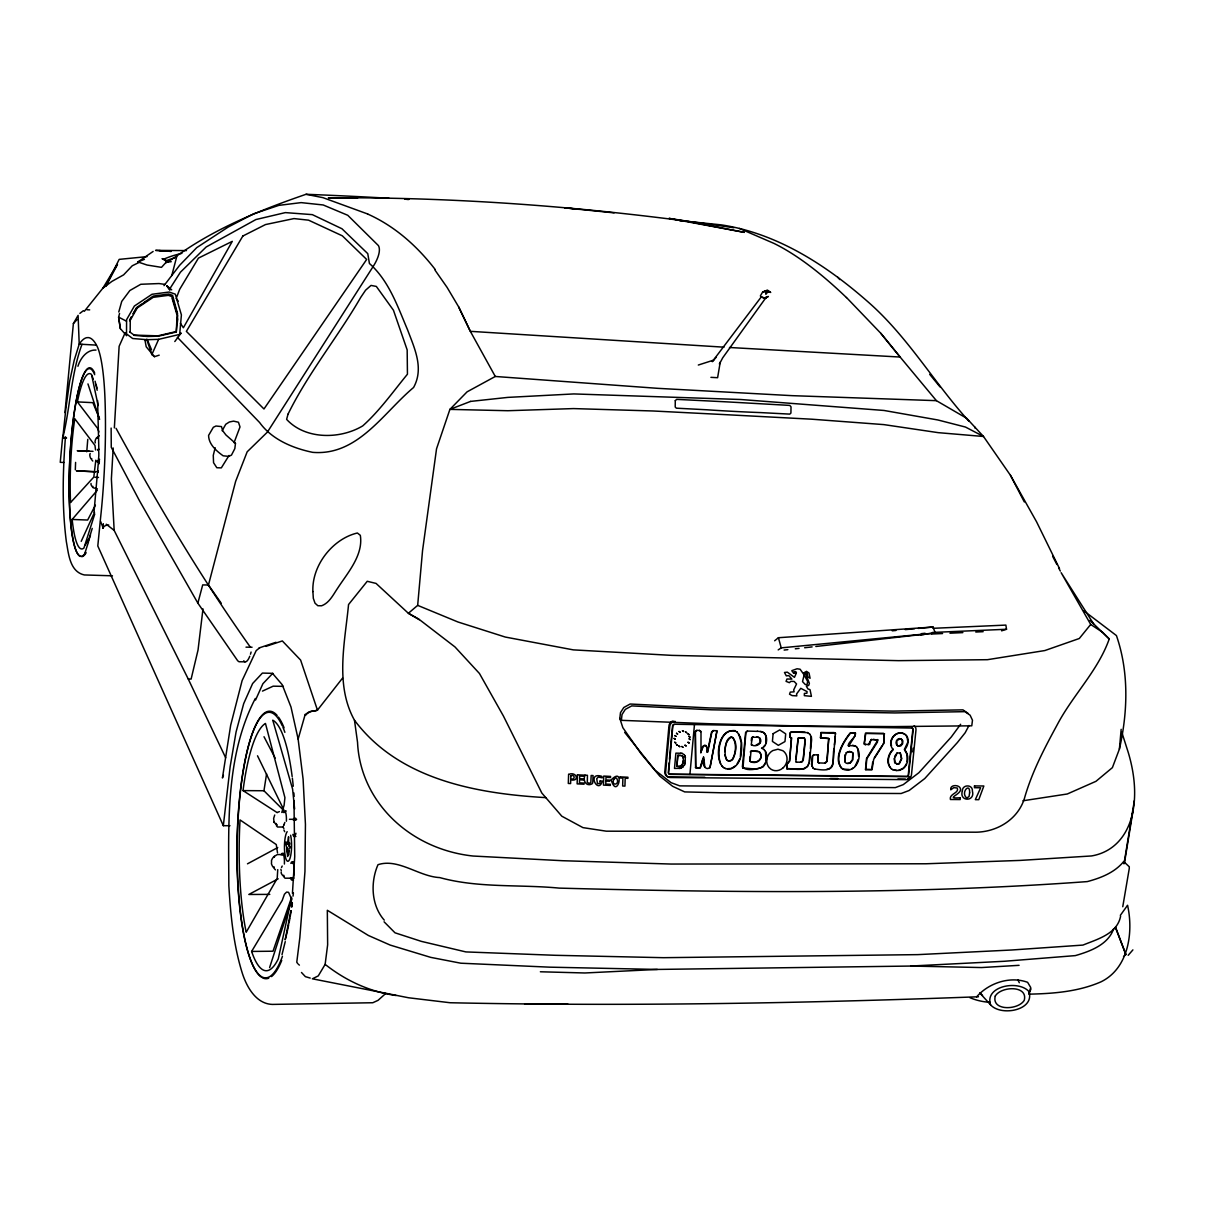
<?xml version="1.0" encoding="UTF-8"?>
<svg xmlns="http://www.w3.org/2000/svg" width="1205" height="1205" viewBox="0 0 1205 1205"><rect width="100%" height="100%" fill="white"/><g stroke="black" fill="none" stroke-linecap="round" stroke-linejoin="round"><path stroke-width="1.5" d="M858.638 756.424L857.644 748.501M699.683 730.516L696.565 730.305L695.195 731.616L695.692 767.736L695.466 731.917L696.851 730.486M894.215 758.412L894.697 762.644L897.258 764.075L898.99 763.624L901.43 758.502L900.255 753.005L901.747 758.683L899.322 763.804L897.589 764.256L895.029 762.825L894.547 758.593L897.138 752.959L900.255 753.005M98.825 448.652L97.605 400.587M287.98 854.571L287.573 856.484L287.151 848.109L287.754 854.104M98.403 461.801L94.02 512.215M545.729 797.62C476.321 793.628 398.78 779.514 354.481 720.244C334.885 684.982 344.901 642.657 348.546 604.549L367.239 581.292L376.05 583.416L408.375 613.285L419.25 619.701M113.195 447.974L111.372 478.988L114.174 530.411L188.176 678.882L225.651 757.749M114.355 427.911L119.129 346.302L125.2 332.67M685.268 760.957L685.223 756.71M681.232 755.52L677.828 755.354L676.833 766.275C682.226 768.097 684.124 762.373 683.205 758.096M95.798 460.174L93.809 477.075L70.538 502.545A84.727 14.098 -87.4 0 1 74.77 418.753L94.954 445.398L95.556 449.977M277.752 869.618L277.195 878.475L246.181 932.248A128.197 29.372 -89.2 0 1 240.036 819.927L276.276 844.554L277.512 852.869M129.583 320.741L131.39 316.855M86.745 451.8L87.769 439.358M65.431 437.008C62.796 471.833 61.847 507.034 66.365 541.753C68.58 553.773 69.724 571.727 84.35 574.951L112.442 575.809M292.438 893.402L294.728 856.484L293.96 800.542M111.131 428.076L111.267 447.281L139.419 500.617L197.861 603.118L237.686 660.762L239.027 661.756L245.082 661.816M130.185 332.143L130.261 320.214L137.234 307.998L153.201 297.334L168.369 295.346L172.164 296.641L177.707 315.529L176.276 332.008L177.09 315.228L172.029 298.057M179.681 334.403L181.398 314.912L175.297 294.156L169.137 292.032L151.996 294.276L134.373 306.04L126.585 319.671L126.525 333.89L132.671 338.515L147.146 339.705L158.623 339.343L179.681 334.403L181.142 333.047L174.8 341.542M1089.968 620.319L1109.233 638.951C1098.071 670.718 1072.706 695.24 1057.177 724.853C1044.599 747.959 1032.429 771.155 1024.988 796.46C1019.008 819.234 996.535 832.776 973.806 832.188L606.281 831.179L582.949 827.624L561.801 816.192L541.813 793.011L503.419 716.026L479.454 673.49L454.993 646.949L418.632 618.993L408.375 613.285L417.668 605.362L422.548 550.595L436.541 448.802L449.902 409.384L467.088 391.836L495.285 376.472L657.659 388.326L792.182 395.662L936.405 400.663L966.666 418.271L983.506 436.481L1010.468 475.327L1036.586 521.84L1059.511 568.594M669.438 759.27L672.571 725.741A2.064 1.883 -59.5 0 1 674.062 724.341L674.333 724.521A2.064 1.883 -59.5 0 0 672.842 725.922L668.579 772.932A2.064 1.868 -58.2 0 0 669.814 774.363L907.154 776.592A2.003 1.777 -62.5 0 0 908.585 775.222L913.164 729.552A2.003 1.777 -63.6 0 0 912.019 728.136L911.688 727.971A2.003 1.777 -63.6 0 1 912.833 729.371L908.254 775.041A2.003 1.777 -62.5 0 1 906.823 776.412L669.528 774.167A2.064 1.868 -58.2 0 1 668.308 772.736L669.106 762.901M677.828 755.354L676.924 766.335L679.484 766.365M689.908 774.453L694.472 724.551M724.777 751.649C725.455 746.663 725.591 738.906 731.149 736.903C738.379 740.849 736.029 753.005 732.821 759.21A4.489 4.052 -59.9 0 1 729.206 760.973L727.654 760.566M66.365 437.566L62.615 437.385L60.25 462.328L64.001 462.494M64.95 412.637L73.385 323.573L78.099 315.364L79.214 344.148L74.183 360.355L69.649 381.337L65.898 408.329L62.811 437.807L66.561 437.987M749.781 756.936L750.037 761.394L751.001 751.197L757.99 751.152M751.287 740.924L751.558 738.032L752.944 736.707M177.361 322.413L177.692 318.918M795.842 759.225L798.087 737.987L804.518 738.138L805.302 740.442L803.238 760.28L801.822 762.163L796.46 762.178M809.218 761.319L810.091 752.297M810.438 748.682L811.04 736.601M834.131 748.456C832.022 754.586 836.195 768.278 826.63 769.393M834.478 744.916L835.336 736.089M872.706 762.087L871.712 769.528L865.506 769.513L866.5 758.578L877.707 740.292L873.279 739.268M883.943 741.828L884.259 733.679L883.958 743.244L873.655 759.451L872.028 769.709L865.506 769.513M912.727 751.89L913.104 748.169M165.733 263.202L166.004 260.476M685.178 760.897L684.485 765.265M90.164 453.502C88.748 455.309 91.52 460.973 91.791 458.683M969.016 725.47L965.175 732.761L957.312 742.626L924.762 778.551L909.112 790.51L901.129 793.508L721.915 792.8L684.696 791.911L672.676 786.338L659.783 776.11L641.196 753.878L622.849 727.7L619.822 718.451L620.485 712.652L623.768 707.516L630.155 704.021L709.715 707.953L892.95 711.116L962.946 709.865L968.127 713.42M621.358 720.334L622.021 714.52L625.305 709.384L631.706 705.889L711.372 709.805L894.848 712.938L964.934 711.658L970.115 715.213L972.48 720.244L971.772 725.817L893.824 726.6L802.997 726.043L710.378 723.768L621.358 720.334L619.822 718.451M229.974 825.711L223.332 825.696L230.14 766.711L236.075 731.947L243.696 703.63L252.628 683.521L262.404 673.083L272.481 673.339L282.226 684.726L290.992 707.019L298.132 739.102L303.088 779.108L305.437 824.31L304.955 871.516L299.864 937.475L296.776 962.177A12.11 10.393 -29 0 0 298.117 963.985M202.982 608.887L198.042 649.992L191.113 679.093L188.176 678.882M683.039 760.957L682.467 764.437L680.238 766.229M978.445 996.761C802.44 1003.328 626.208 1006.446 450.098 1002.741L408.585 997.77L312.351 978.806L318.271 975.899L325.139 964.377L327.64 944.81L327.323 910.272L368.399 935.487L390.209 945.082L430.742 957.373L460.807 963.202L549.616 967.163L657.343 969.438L910.694 966.049L981.563 967.555L1019.084 965.326M1022.97 800.768L1067.284 793.99L1095.963 781.322L1112.396 767.63L1119.4 749.103L1121.162 729.341M283.13 809.865L263.955 790.751L266.576 773.851M97.379 438.033C97.379 435.592 94.095 440.955 95.27 442.898M765.913 760.611L765.521 751.453M740.382 756.68L741.286 742.536L738.68 733.92M1134.342 800.677L1123.979 863.849L1123.678 861.545C1114.64 872.616 1100.752 878.008 1087.302 881.593C911.628 894.502 735.186 892.8 559.225 888.115C519.46 884.289 478.626 888.296 439.735 877.586C418.858 876.577 398.358 858.02 377.993 864.693C370.357 882.15 371.095 905.226 384.259 920.153M1124.536 862.479L1132.911 811.447M1119.4 749.103C1127.85 711.914 1129.04 671.878 1116.417 635.562L1084.018 610.95M907.049 761.711L907.004 754.285L904.352 749.525L907.757 742.325M684.696 764.332L684.937 762.991M975.056 428.152L975.207 427.338M765.823 743.199L765.717 735.683A7.32 6.612 -60.9 0 0 760.476 731.45M290.932 910.754L285.178 939.855A126.058 28.83 -89.2 0 0 288.703 924.657M292.378 903.494L291.655 907.124A126.058 28.83 -89.2 0 0 292.273 902.515M1122.759 906.732L1129.266 868.534L1129.266 866.757L1123.678 861.545M845.021 754.676L844.961 761.967L846.332 763.322L850.052 763.277L852.733 759.948L852.839 752.884L849.54 751.348L846.03 752.809M707.395 751.995L711.598 731.932L713.164 730.546L716.342 730.772M976.637 996.836C988.612 983.054 1009.956 975.824 1027.609 982.316L1030.727 987.513L1028.799 994.155C1053.215 993.658 1078.249 991.73 1100.933 981.864C1128.467 968.474 1133.649 932.534 1127.564 905.286L1120.319 915.378M283.898 824.551L283.687 825.455L284.847 822.443M1132.896 949.886L1128.181 955.324M138.635 262.645L132.249 265.778L123.588 274.876L111.929 281.383L102.892 288.146L84.335 311.312M282 954.676L285.239 941.632M171.788 275.508L176.939 255.837C215.891 228.001 260.973 209.791 306.055 194.291L311.282 194.487A1029.567 163.187 7.2 0 1 389.049 198.268M208.345 585.434L235.653 481.322L247.176 451.8L267.435 432.068L372.842 266.983A28.995 12.065 -49.2 0 0 378.4 245.579L347.763 215.288L323.196 204.971L301.13 202.621L278.882 205.362L253.592 213.827L228.227 227.037L196.701 247.658L179.62 265.311L164.001 285.645M197.876 603.102L202.696 584.907L208.45 585.012L221.223 603.223M702.846 758.924L700.12 767.675L696.339 767.977M858.156 759.557L855.053 766.425M118.768 311.99L121.735 301.401L129.854 290.526L140.789 284.275L159.03 283.552L164.754 284.38M88.522 541.828L84.26 555.144M298.132 739.102L305.226 714.309L305.483 715.122A6.974 5.558 -19.4 0 1 311.99 711.221A21.103 17.262 -20.8 0 0 317.457 710.137L342.582 678.069M701.37 750.851L702.575 746.708L704.624 745.187C708.691 744.841 705.437 753.953 707.681 752.176L711.884 732.113L713.45 730.727M92.228 528.408L87.965 542.431A90.48 15.062 -87.4 0 0 90.465 534.975M82 344.299C70.944 374.424 70.402 406.853 62.811 437.807L62.615 437.385M94.773 513.963L83.928 548.049A87.694 14.611 -87.4 0 1 72.164 519.46L97.304 490.239M269.604 967.585L291.956 898.779M809.609 734.101L811.357 736.767L811.613 739.84L809.534 761.5L807.727 766.38L804.157 768.88L786.82 768.67L787.001 763.819L789.411 760.882L791.549 738.65L790.691 737.445M787.136 768.85L787.302 764L789.727 761.063L791.384 737.761M234.056 442.687L240.006 426.947L238.454 422.232L233.559 421.132L229.357 421.991L225.757 424.281L222.142 430.727M281.789 812.471L284.094 805.407L284.922 797.65L265.462 723.467A124.01 28.378 -89.2 0 0 243.033 790.601L277.225 812.652M803.75 737.972L799.036 737.912L798.117 738.951L795.812 761.891L796.761 762.358M1120.605 916.222C1117.201 933.95 1097.424 939.192 1082.949 945.082L1011.808 949.992L917.818 954.631L663.398 957.689L555.174 955.294L465.883 951.92L421.373 941.376L394.999 932.806L384.079 921.795M291.625 897.258L273.023 951.212L251.619 951.438L282.241 900.376L284.44 894.231L286.579 892.092L288.567 892.303L291.399 898.719L278.28 958.849A119.265 27.293 -89.2 0 1 251.619 951.438M877.496 739.569L877.436 742.084L866.832 758.743L865.823 769.694M808.299 764.798L808.901 763.172M215.168 447.718L213.27 455.385L213.556 462.705L216.825 467.736L221.328 467.886L229.055 455.43M848.697 746.136L855.219 735.517L855.264 733.002L855.445 733.905C856.002 737.294 845.383 744.389 849.163 746.015M176.683 297.183L179.696 289.275L198.433 258.111L232.294 241.346L183.371 327.76L180.373 323.256M281.503 867.54L282.181 866.049M1113.661 928.709C1108.239 944.72 1090.194 951.302 1075.342 955.61L1004.337 961.274L910.694 966.049M767.389 290.661L770.718 292.454L766.335 290.586L767.766 291.399L765.717 294.141L767.645 292.017L767.645 290.089L762.705 291.926L760.34 295.933M274.348 857.342C275.508 854.24 270.372 859.858 271.532 862.162C270.312 864.452 275.312 870.372 274.183 866.937M807.696 732.685L791.233 731.766L789.938 732.986L789.847 737.038L790.239 733.167L791.534 731.947L804.955 732.143M817.653 754.978L813.616 754.752L812.336 755.972L811.522 764.392L813.134 768.127M813.917 754.933L812.637 756.153L812.05 766.546M824.958 762.976L826.826 761.199L828.739 738.454L827.127 761.379L825.259 763.157L818.873 762.916M1029.567 992.333L1030.953 988.974M814.475 768.941C820.756 769.844 832.745 772.33 833.062 762.765L835.427 733.137L820.951 732.504L820.439 737.731L828.227 738.319M834.222 732.565L821.268 732.685L820.756 737.897M871.577 739.237L868.278 744.75M877.812 739.734L870.838 739.765L869.618 744.494L864.196 744.313L865.446 733.258L884.591 733.86M77.933 366.275C80.404 358.337 86.805 349.525 96.008 350.083M894.622 756.379L897.138 752.959M85.344 545.142L87.513 540.096M159.196 355.159L154.466 356.68L151.86 354.571L158.623 339.343M255.565 700L262.901 683.717L272.812 673.294M81.217 541.346L94.532 512.291M757.553 731.375L747.1 731.043L745.609 732.474L742.37 766.967C746.272 771.516 757.508 769.332 763.006 766.907C767.058 762.404 768.594 753.969 763.91 749.435M747.401 731.224L745.895 732.64L742.973 768.203M758.623 737.249L752.312 737.264L751.227 744.826L752.447 745.368M750.248 751.965L751.634 750.64L759.587 751.965M108.721 525.003L105.995 525.41A4.986 4.609 -23.1 0 0 103.103 527.805L100.602 521.434M703.449 757.011L700.406 767.871L695.406 767.555M883.536 733.288L865.762 733.423L864.301 743.349L865.461 744.886M709.926 767.947L716.945 730.983L710.182 766.711C707.034 772.013 700.918 764.723 703.78 759.24M95.406 505.181L87.649 520.033L72.164 519.46M765.16 763.096C761.696 771.878 749.48 767.947 742.672 768.007M882.934 744.419L883.627 743.078M960.641 724.28L951.272 737.008L918.858 772.736L903.253 784.636L895.315 787.618L679.74 785.871L671.095 782.678L654.948 770.131L624.657 732.354M737.204 763.684L739.659 759.075M117.488 264.528L105.95 286.022L119.159 259.376L147.04 256.62M223.422 775.357L222.428 777.993L230.667 725.274L242.115 680.599L256.183 650.625L259.768 647.688M129.598 320.334L131.405 317.096M133.228 313.857L136.843 307.396L141.316 304.308M133.122 313.797L136.617 307.697M274.71 815.017L273.64 818.436L274.047 822.382M684.38 765.205L680.765 768.308L674.499 768.429L675.885 753.14L680.915 753.261M102.892 288.146L117.277 264.317M894.441 770.236L899.066 770.462L902.831 768.85A10.634 9.444 -62.7 0 0 906.687 763.955C908.691 759.24 908.013 753.607 904.684 749.706C907.862 745.955 909.579 740.021 906.567 735.683C897.83 726.751 885.238 740.924 893.251 749.615C888.642 753.984 886.579 761.62 890.058 767.269M892.664 748.757L892.92 749.45C887.844 754.149 885.645 763.654 891.354 768.73M706.19 745.775L703.6 745.729L700.692 752.613M169.8 288.808L180.434 272.194L206.16 246.995L255.897 219.551L285.344 212.607L312.336 214.641L341.964 228.754L367.766 253.637L369.423 263.488C388.959 280.765 397.65 306.492 407.591 329.869C414.535 348.365 424.19 368.293 413.571 387.498C383.25 412.863 357.719 456.123 312.652 452.342C292.755 448.215 271.803 439.464 259.617 422.518L177.346 337.279M874.303 757.779L881.97 745.895M255.34 698.478C225.681 755.294 228.543 823.196 228.845 885.66C230.667 915.363 233.454 945.413 242.536 973.911C247.01 987.467 256.319 1003.84 272.285 1004.413L372.782 1002.741L378.039 1000.346L385.811 993.387M716.011 357.463L712.26 361.681L761.229 296.972L764.542 298.222L768.338 296.46L766.184 297.304L722.684 357.855L719.415 364.061L720.229 362.148L717.608 377.707L710.92 377.346M855.58 733.167L850.128 733.002C843.169 741.693 831.721 760.28 843.078 769.257C855.896 774.228 863.443 756.017 856.68 747.115M854.782 732.866L850.444 733.182C843.259 742.295 833.981 757.388 841.587 768.519M97.244 437.731L99.217 435.698M1093.794 624.19L1061.138 572.691L1090.706 624.446L1079.303 638.499L1044.855 650.549L987.437 659.692L898.553 660.656L671.818 655.369L573.309 649.872L505.287 637.053L457.915 621.976L417.668 605.362M763.413 746.964L764.859 745.308M73.385 323.573L77.12 319.551M807.41 766.199C802.199 771.652 793.297 768.368 786.82 768.67M274.213 856.424L277.346 854.556L284.425 854.556M79.861 313.39L83.371 310.694M1123.527 956.544L1125.877 954.526L1115.544 927.127M735.381 765.928L731.375 768.459L727.263 768.745M774.649 640.789L778.415 637.716L933.092 627.037L935.231 632.987L815.845 646.483M683.175 767.028L679.289 768.489M181.925 253.336A188.537 43.29 7.1 0 0 164.498 258.879L162.042 258.698L166.908 261.41L161.485 267.359L147.04 265.025L137.927 261.952L153.11 251.453M144.299 302.259L153.246 296.084L168.745 294.005L172.601 295.391L177.572 313.767M140.97 304.79L145.323 301.883M778.189 649.902L781.232 647.868L935.231 632.987M164.498 258.879L167.525 262.072L176.939 255.837M761.515 748.169C766.29 746.98 767.585 740.156 766.019 735.848A7.32 6.612 -60.9 0 0 760.777 731.616L757.267 731.194M766.184 297.304L764.542 298.222L765.988 298.358L761.229 296.972M851.558 768.895L853.441 767.871M247.477 863.819L277.752 847.552M278.189 878.807L248.833 894.472L269.8 894.381M262.479 691.098L273.158 686.172L283.386 686.368M277.436 812.426L279.394 811.613M137.927 261.952L144.449 259.331M713.676 360.114L698.313 365.04M259.196 647.883L276.005 642.295M265.838 646.392L282.332 640.94L300.617 660.084L317.487 710.227A21.103 16.915 -19.5 0 1 311.99 711.221A11.975 9.73 -20.7 0 0 305.483 715.107M1001.611 630.833L1006.521 629.266L1005.874 625.094L932.956 628.317M898.734 770.281L902.5 768.67A10.619 9.429 -62.7 0 0 906.356 763.774M800.527 762.208L802.334 761.259L803.238 758.578L805 740.262L804.217 737.957M175.644 331.691L157.855 335.849L133.875 335.08M176.276 332.008L158.473 336.165L147.658 336.496L134.493 335.397L129.568 331.827M847.612 763.548L849.736 763.096L852.417 759.768L852.839 752.884M898.975 746.106L902.274 743.681L901.973 739.569M900.045 738.74L896.776 740.789L896.972 745.036M755.942 745.232L760.054 742.717L759.587 737.942M784.124 650.067L787.859 649.646M795.315 648.802L799.051 648.38M804.654 647.748L812.11 646.904M921.373 633.664L925.063 633.258M167.525 262.072L171.246 261.696M920.469 634.96L924.145 634.583M892.242 630.818L895.963 630.471M905.241 629.613L914.52 628.754M918.24 628.408L933.092 627.037M849.374 769.498L842.762 769.076M657.343 969.438L584.892 972.977L540.367 971.772M931.51 634.041L942.581 633.544M949.962 633.197L962.87 632.61M975.779 632.023L983.16 631.676M932.444 632.459L1006.521 629.266M294.005 878.174L285.043 878.204L283.853 876.909M282.844 827.022L277.542 827.007L276.352 825.711M289.441 819.295L296.626 819.325M186.459 250.595L155.611 250.384L171.215 251.393L159.196 250.61M762.705 291.926L769.558 291.52L764.603 291.188L766.591 291.941M243.033 790.601L263.955 790.751M524.597 1003.961L568.052 1004.247M246.001 647.16L252.071 647.221M704.805 777.27L669.197 776.954A5.227 4.745 -58.2 0 1 664.799 771.818L668.956 725.877A5.227 4.76 -59.5 0 1 673.008 720.997M830.411 778.43L837.912 778.49M897.906 779.033L905.392 779.108M677.918 755.414L680.479 755.445M750.61 761.605C756.635 763.804 763.488 759.24 760.054 752.673M822.94 738.062L829.055 738.635M752.146 745.187C756.68 747.341 763.322 742.928 759.873 738.108L756.725 736.767M357.569 198.222L328.363 197.786C463.97 196.957 599.668 207.968 733.785 227.745M674.755 724.25L911.387 728.046M93.011 451.333L77.256 450.715L89.2 451.242M97.379 488.853L93.041 487.724M95.059 477.285L98.509 477.421M98.147 405.588L91.535 374.484A89.2 14.867 -87.4 0 0 77.391 401.898L92.875 402.666L99.367 418.316M95.722 471.848L76.472 470.869L95.18 471.697M96.129 345.097L79.214 344.148A196.912 32.565 -87.7 0 1 86.805 337.671L88.281 337.596A196.912 32.565 -87.7 0 1 96.927 345.956A102.47 17.111 -87.4 0 1 105.016 399.608A147.853 24.341 -87.4 0 1 100.542 518.165L97.801 545.986L223.332 825.696M723.994 347.176L470.342 331.33L458.653 306.883L447.085 287.393L435.005 270.116M729.477 347.492L900.135 357.041L936.405 400.663M404.835 199.187L408.224 199.382M86.865 309.715L89.682 309.881M405.392 199.232L408.962 199.458M614.098 212.863L564.753 207.832L579.153 209.339M896.897 770.643L892.589 769.588M281.157 871.998C280.449 874.032 285.389 878.475 283.732 875.222M119.566 313.466L118.617 317.126L120.334 328.588L126.645 335.743M852.568 745.293L855.836 746.287M854.466 745.684L848.139 745.699M680.825 753.2L682.241 753.441M91.023 483.461C90.33 484.862 93.508 488.643 92.936 486.368M725.169 768.398C732.881 771.366 739.268 763.759 740.683 756.861A58.292 52.96 -59.1 0 0 741.587 742.702L740.337 737.099L736.978 731.766M904.096 733.83C896.55 730.516 889.32 738.288 891.519 745.729M851.724 751.875L847.853 751.875L846.347 752.989L844.795 757.478L845.277 762.147M735.201 730.637C719.37 729.01 716.463 752.613 720.59 763.654M968.865 421.148C934.568 383.235 908.615 338.168 870.236 303.841C827.956 266.26 778.099 233.469 721.343 224.883A1021.825 159.391 7.5 0 0 688.115 221.494M901.325 739.011C897.77 737.068 894.622 741.858 896.64 744.856L897.936 745.955M396.099 995.511C369.86 991.805 345.94 980.78 325.139 964.377M897.62 745.775L900.692 746L902.605 743.846L902.876 740.879L901.009 738.831M732.61 737.385L731.435 737.083C724.401 740.804 724.145 752.191 726.088 759.09M310.212 978.068L305.392 976.653L301.491 972.48M818.044 762.599L818.18 755.113L817.834 761.665L819.189 763.096M817.351 754.797L818.496 755.294M820.439 737.731L821.283 738.047M367.661 213.978L323.03 197.68L306.055 194.291M739.388 228.438L773.941 243.395A1108.374 245.142 68.8 0 1 846.482 297.605M791.685 737.927L789.847 737.038M716.056 730.592L717.231 731.149M682.151 753.381L684.274 754.767M699.397 730.351L701.009 731.962L700.979 752.794M749.751 761.199L750.911 761.786C757.629 764.934 764.723 757.373 759.286 751.784M98.102 472.435L97.003 471.471M126.48 321.193L118.617 317.126L120.334 328.588M761.816 748.35L764.211 749.615M723.301 767.404L725.455 768.579M835.427 733.137L835.502 734.312M812.818 767.947L814.776 769.121M726.615 759.948L727.956 760.762M700.632 730.953L700.723 731.781M737.264 731.947C720.033 724.28 713.812 755.505 721.961 765.943M1090.706 624.446L1102.62 632.324L1109.233 638.951M891.022 768.549L892.92 769.769M807.395 732.519L809.911 734.267M681.804 755.701L682.874 756.755M106.266 524.22L114.174 530.411M169.875 289.953L166.712 285.736L171.697 289.848M855.52 746.106L856.996 747.296M990.57 1004.834C1001.114 1016.689 1035.095 1010.287 1028.934 991.549C1018.436 979.59 984.244 986.082 990.57 1004.834L979.74 992.905L982.542 995.42M905.136 734.432L907.064 736.858L907.696 741.03M846.467 297.499L880.795 333.288L900.135 357.041L880.795 333.288M721.675 765.762L723.587 767.585M274.288 868.594L275.478 869.874M91.881 460.024L92.77 461.033M154.466 356.68L146.212 346.784L144.931 339.976M929.688 374.318L940.051 386.956M726.901 760.129L724.717 754.782M166.712 285.736L169.86 289.772M77.391 401.898L97.68 428.468L98.946 431.977M176.186 298.373L178.28 301.175M682.346 756.107L683.175 757.388M250.384 647.206C200.798 577.406 157.132 503.404 116.057 428.317M684.184 754.707L684.982 755.897M733.318 738.093C736.526 744.449 736.014 752.884 732.535 759.03A4.489 4.052 -59.9 0 1 728.92 760.792M495.285 376.472L470.342 331.33L458.653 306.883M284.681 831.691L283.898 829.914M273.942 822.096L277.029 825.244L276.081 823.452M264.016 736.737L275.147 758.081M1010.468 475.327L1024.325 501.943M1052.628 556.318L1056.875 564.497M1058.592 567.781L1060.295 571.05M1017.833 979.755L1019.31 982.723M257.509 755.791L283.762 809.73M287.935 853.727L288.688 855.068L289.29 850.655M147.146 339.388L151.544 349.766M705.904 745.594L706.386 746.769M703.735 757.192L704.789 766.862M1115.408 927.428L1125.877 954.526M684.892 755.836L685.464 757.704M92.047 375.749L93.252 379.244M146.679 339.298L151.86 354.571M87.95 383.913L99.593 419.385M1121.674 731.887L1128.151 752.131A126.043 75.794 56.9 0 1 1091.429 855.957L1020.093 860.415L925.952 863.774L671.034 864.045L562.569 860.716L473.113 856.032A132.264 120.41 -2.6 0 1 357.539 742.34L354.481 720.244M287.664 853.592L286.926 847.537C285.224 843.726 285.434 839.057 287.513 844.268L288.567 836.737L288.733 845.774L289.486 842.611L289.818 843.816L289.14 846.302C289.953 845.759 291.64 848.154 288.929 848.245L288.929 851.257M778.415 637.716L781.232 647.868M294.623 808.962L292.589 789.079L272.767 720.183A119.958 27.459 -89.2 0 1 292.167 776.623M95.09 381.217L97.168 390.254M683.084 757.327L683.295 758.171M98.208 471.697L98.087 470.763M675.116 721.358A5.227 4.775 -59.5 0 0 669.784 726.404L665.612 772.375A5.227 4.745 -58.2 0 0 670.025 777.511L906.386 779.65A5.076 4.489 -62.5 0 0 911.477 774.755L915.966 730.094A5.076 4.519 -63.6 0 0 914.098 725.756M909.624 776.668A5.061 4.489 -62.5 0 1 907.757 778.46M282.437 956.333A132.791 30.366 -89.2 0 1 236.918 853.02A132.791 30.366 -89.2 0 1 282.241 725.756M282.919 727.278A132.791 30.366 -89.2 0 1 284.877 732.339M261.169 976.984A133.77 30.607 -89.2 0 1 238.183 817.442A133.77 30.607 -89.2 0 1 277.15 715.469M278.415 717.05A133.77 30.607 -89.2 0 1 284.079 727.805M281.729 960.415A133.77 30.607 -89.2 0 1 271.487 976.592M268.73 978.189A133.77 30.607 -89.2 0 1 262.283 977.692M292.363 778.204A119.958 27.459 -89.2 0 1 293.252 786.247M293.869 792.935A119.958 27.459 -89.2 0 1 294.125 796.339M290.601 835.231A15.093 3.555 -89.3 0 1 289.998 858.306A15.093 3.555 -89.3 0 1 284.757 852.899A15.093 3.555 -89.3 0 1 287.182 831.691M293.402 892.875A126.058 28.83 -89.2 0 1 293.041 896.128M291.113 910.829A126.058 28.83 -89.2 0 1 290.254 916.177M289.953 917.909A126.058 28.83 -89.2 0 1 289.034 923M293.192 819.882A9.173 2.184 -89.2 0 1 295.843 820.304M295.948 833.258A9.173 2.184 -89.2 0 1 292.86 834.402M284.696 812.577A8.781 2.064 -89.1 0 1 286.263 811.07M295.873 836.511A9.173 2.184 -89.2 0 1 294.291 834.417M294.623 819.897A9.173 2.184 -89.2 0 1 295.707 818.24M281.187 854.872A9.143 2.139 -89.3 0 1 283.552 854.722A9.143 2.139 -89.3 0 1 284.395 864.045M281.307 870.628A9.143 2.139 -89.3 0 1 280.855 869.332M290.857 863.383A9.188 2.169 -89.4 0 1 293.749 865.115A9.188 2.169 -89.4 0 1 293.463 877.526A9.188 2.169 -89.4 0 1 290.526 877.903M293.523 880.102A9.188 2.184 -89.4 0 1 291.956 877.903M292.288 863.383A9.188 2.184 -89.4 0 1 293.357 861.786M282.603 854.872A9.143 2.139 -89.3 0 1 283.657 853.291M283.28 812.577A8.781 2.064 -89.1 0 1 285.57 812.29A8.781 2.064 -89.1 0 1 286.383 821.208M283.898 828.392A8.781 2.064 -89.1 0 1 282.964 826.479M367.646 214.023A1275.357 427.76 -72.8 0 1 435.246 269.543M251.092 652.041A16.87 4.971 -82.4 0 1 250.459 654.225M249.766 656.228A16.87 4.971 -82.4 0 1 243.741 660.807M165.838 260.913A188.492 43.44 7.1 0 1 175.147 257.704M679.394 220.636A1021.825 159.391 7.5 0 1 684.636 221.163M990.239 1002.349A77.647 62.886 -43.8 0 1 969.859 997.635M299.397 965.115A12.11 10.393 -29 0 1 298.945 964.753M837.761 277.24A27.399 3.796 60.2 0 1 839.749 279.56M85.796 552.282A93.915 15.635 -87.4 0 1 69.8 458.638A93.915 15.635 -87.4 0 1 94.683 374.695M80.328 556.469A94.593 15.755 -87.4 0 1 70.944 442.883A94.593 15.755 -87.4 0 1 94.698 373.158M85.947 553.05A94.593 15.755 -87.4 0 1 81.684 556.695M97.439 450.022A6.402 1.1 -87.4 0 1 98.735 451.83A6.402 1.1 -87.4 0 1 98.313 460.054A6.402 1.1 -87.4 0 1 96.867 461.078M99.066 449.36A6.402 1.1 -87.4 0 1 99.337 449.646M99.503 459.21A6.402 1.1 -87.4 0 1 99.262 460.491M98.132 461.846A6.402 1.1 -87.4 0 1 97.906 461.123M96.054 384.38A84.335 14.053 -87.4 0 1 96.927 388.115M99.217 463.744A10.694 1.838 -87.4 0 1 99.337 460.973M75.328 469.814A94.532 15.936 -87.4 0 1 75.599 462.404M675.282 400.678L675.207 407.019L676.367 408.179L707.094 409.79A486.082 104.699 8.1 0 0 760.28 412.577L789.772 414.113L790.917 413.089L791.022 406.823L789.787 405.407L727.82 401.928L676.653 399.367L675.282 400.678M312.893 591.55L313.315 598.328L315.017 603.178L317.834 605.723L321.615 605.784C329.492 602.846 333.198 594.713 337.671 588.161C347.778 572.616 363.473 555.128 360.325 535.336L357.388 533.002C332.806 538.71 311.703 565.356 312.893 591.55M960.234 797.74L960.189 799.563L950.429 799.487C948.892 793.718 959.647 793.146 957.192 787.98L953.773 787.663L950.805 789.802C949.525 784.44 959.481 784.319 960.475 788.763C961.997 794.487 943.741 798.945 960.234 797.74M974.484 785.916L974.438 787.709L980.659 787.754L975.327 799.668L978.761 799.683L983.852 785.991L974.484 785.916M605.874 781.066L605.784 784.093L610.378 784.304L610.332 785.434L603.449 785.103L603.735 776.08L610.558 776.412L610.513 777.526L605.995 777.315L605.904 779.951L609.685 780.132L609.655 781.247L605.874 781.066M620.198 776.864L620.168 777.993L622.895 778.114L622.654 786.006L624.943 786.112L625.169 778.219L627.91 778.355L627.941 777.24L620.198 776.864M577.421 774.83L577.135 783.868L584.033 784.199L584.079 783.069L579.454 782.843L579.56 779.816L583.356 779.997L583.386 778.882L579.59 778.701L579.68 776.065L584.229 776.276L584.259 775.146L577.421 774.83M585.103 775.192C582.422 780.373 586.172 786.895 591.806 783.988A2.259 2.184 80.6 0 0 592.77 782.587L593.071 775.568L591.158 775.478L590.827 782.572L589.109 783.371L587.302 782.391L587.438 775.297L585.103 775.192M600.105 780.976L600.015 783.491L597.469 783.566L596.731 778.686L598.283 777.059L602.244 777.827L601.913 776.366C586.142 771.321 598.373 795.315 602.319 781.081L600.105 780.976M568.609 774.408L568.308 783.461L570.598 783.566L570.718 779.846C579.951 781.909 576.803 771.064 568.609 774.408M570.869 775.643L570.763 778.731C575.146 780.81 575.372 773.987 570.869 775.643M804.172 672.661L804.398 675.478L807.636 681.428L807.094 684.545L805.362 684.606L802.53 681.608L804.127 674.905L800.105 669.227L797.047 668.775L791.821 670.658L792.649 672.089L795.451 671.592L796.43 672.465L793.417 673.249L796.249 673.309L794.441 677.346L787.347 672.164L784.485 672.48L786.293 675.854L788.838 675.613L791.911 679.108L786.986 679.002L786.052 681.352L789.35 682.663L790.796 681.367L794.125 681.428L796.55 683.958L793.658 689.998L794.125 691.821L790.269 692.122L789.531 694.216L792.182 695.601L796.806 695.888L796.565 693.975L800.768 688.326L807.049 691.595L806.913 693.206L804.383 693.447L804.338 695.647L811.432 696.354L810.031 689.652L807.922 688.944L806.386 686.248L808.721 685.344L809.383 683.356L805.377 673.249L807.199 672.977L807.666 676.683L810.076 678.249L809.022 673.023L806.507 671.351L804.172 672.661M969.633 792.77L969.076 796.415L967.178 797.846A1.973 1.777 -84.5 0 1 965.808 797.077C961.244 791.67 970.1 782.301 969.633 792.77M962.343 791.067C958.939 801.777 975.387 801.897 972.42 791.173C973.038 784.154 962.102 784.214 962.343 791.067M674.137 738.454L675.192 739.147L674.137 738.454M674.875 735.592L675.945 736.285L674.875 735.592M674.74 742.265L675.794 742.958L674.74 742.265M676.532 733.303L677.587 734.011L676.532 733.303M676.457 744.6L677.511 745.293L676.457 744.6M679.078 731.495L680.147 732.203L679.078 731.495M678.716 745.985L679.771 746.663L678.716 745.985M682.482 730.757L683.551 731.45L682.482 730.757M681.894 746.498L682.949 747.19L681.894 746.498M685.585 731.977L686.639 732.67L685.585 731.977M685.027 745.217L686.082 745.91L685.027 745.217M687.98 733.935L689.034 734.628L687.98 733.935M688.025 742.28L689.079 742.973L688.025 742.28M688.914 736.391L689.968 737.083L688.914 736.391M689.155 738.861L690.209 739.554L689.155 738.861M773.128 733.679L772.405 741.406L778.325 745.338L784.967 741.572L785.705 733.86L779.786 729.914L773.128 733.679M613.571 779.695C611.281 786.398 619.882 784.892 617.005 778.957A1.642 1.582 79.9 0 0 615.439 777.858L613.571 779.695M103.314 524.115L102.892 528.212L103.314 524.115M611.191 779.876C617.291 800.843 625.576 765.175 611.191 779.876M235.472 443.335L234.824 448.637L231.465 455.113L228.724 456.364L223.136 455.806C216.448 450.986 208.691 444.344 208.585 435.427L213.33 427.293L215.981 426.013L221.464 426.585L222.729 430.772L225.953 434.99L235.472 443.335M288.025 414.159L286.609 419.37C305.226 439.644 340.006 439.509 362.75 425.877C379.756 410.679 393.071 391.655 407.441 374.213L407.17 349.917L393.448 310.227L376.337 286.428L371.019 285.419L365.582 290.209L360.762 297.334C337.852 336.978 308.209 373.008 288.025 414.159M995.255 996.068C991.278 1011.236 1018.376 1010.242 1024.25 1000.301C1028.242 985.118 1001.114 986.112 995.255 996.068M242.853 236.014L186.368 331.375L263.97 408.977L366.666 259.452L342.341 235.834L308.57 220.169L293.99 218.587L265.492 224.567L242.853 236.014M783.34 767.645L781.081 769.332A11.011 9.911 -60.7 0 1 770.959 769.227L769.031 767.495A11.011 9.911 -60.7 0 1 772.736 750.595L777.933 749.209L782.858 750.715A11.011 9.911 -60.7 0 1 783.34 767.645M470.613 401.401L449.902 409.384L507.862 410.724L573.535 408.585L652.99 410.98L727.534 414.761L811.839 419.204L883.883 424.612L938.213 432.655L983.506 436.481L965.476 427.052L937.882 419.973L884.018 410.468L740.653 399.503L573.821 393.93L507.832 397.394L470.613 401.401M684.41 220.771L669.001 218.361L744.359 232.369L684.41 220.771"/></g></svg>
